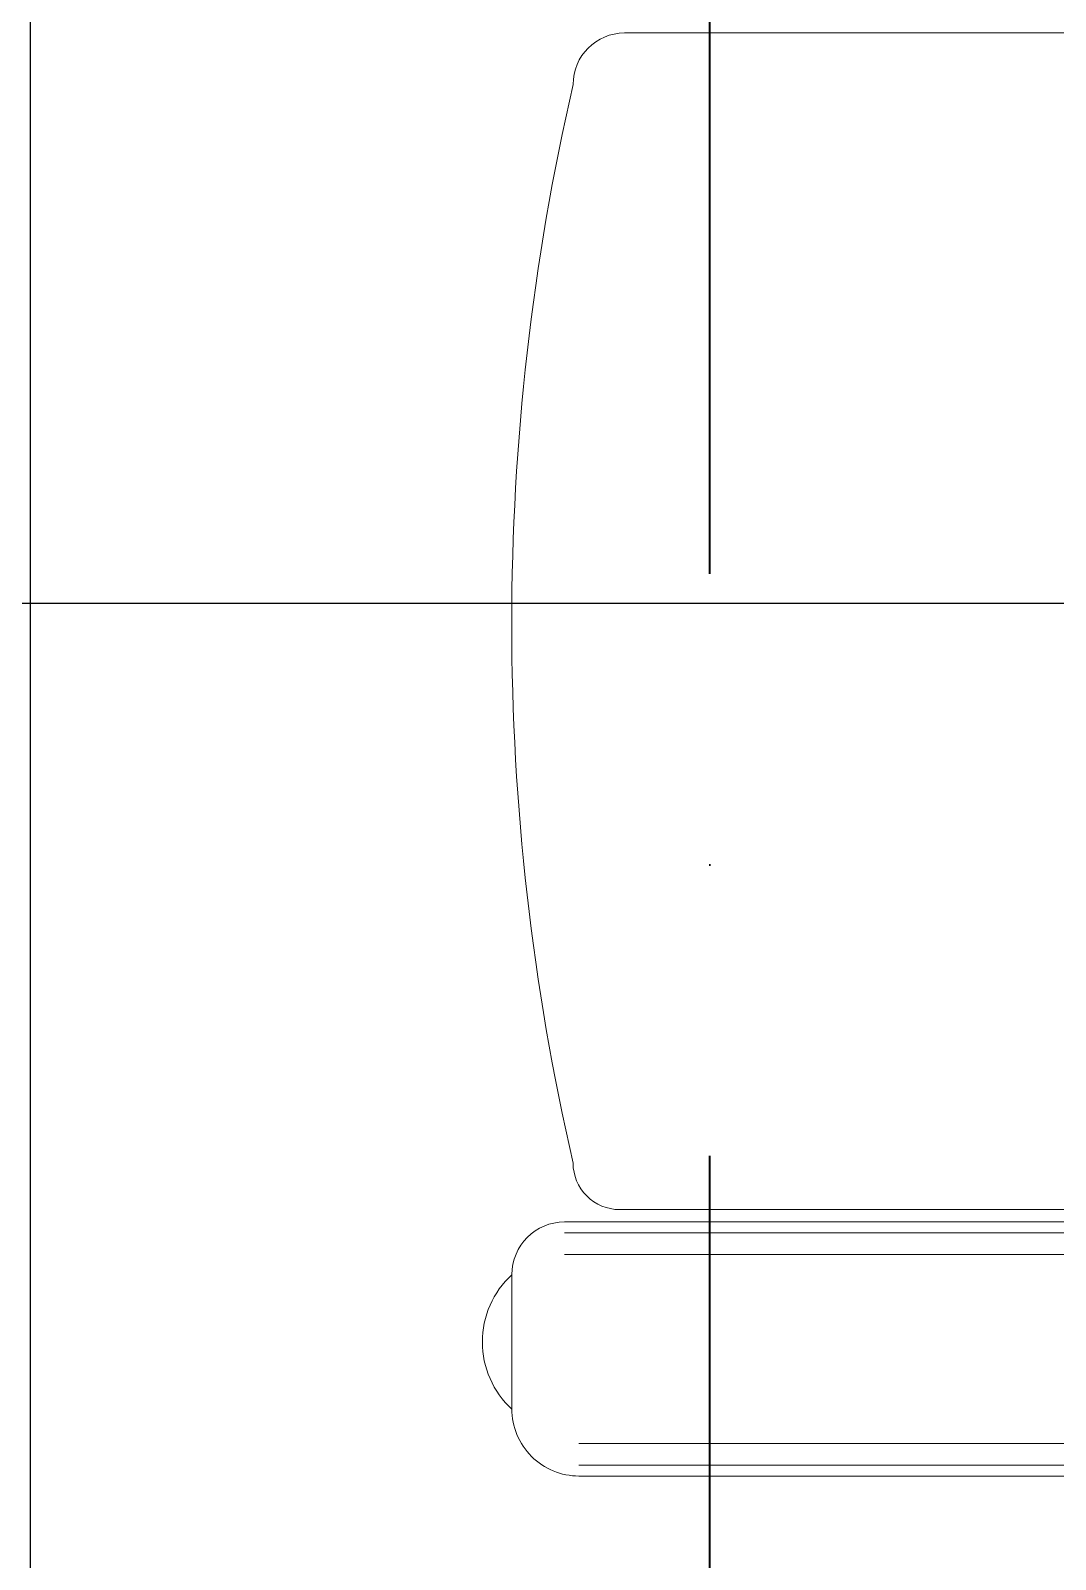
# Model space of a CAD drawing. Header units: inches. Extents: x -12418 to 183584, y -29325 to 19878.
# Drawn here: x 14400 to 14959, y 678 to 1512 of the extents above; entities that cross this region are included whole.
import ezdxf

# ---------------------------------------------------------------- set-up
doc = ezdxf.new("R2010")
doc.units = ezdxf.units.IN
doc.header["$LTSCALE"] = 25
doc.header["$MEASUREMENT"] = 0
doc.linetypes.add('DASHDOT', pattern=[25.4, 12.7, -6.35, 0, -6.35])
doc.layers.add('00-Ground Floor$0$False Ceiling', color=251, linetype='Continuous')
doc.layers.add('00-Ground Floor$0$LOADING', color=253, linetype='Continuous', lineweight=5)
doc.layers.add('E-LITE-CLNG-CNDT', color=6, linetype='DASHDOT', lineweight=35)

# ---------------------------------------------------------------- blocks, each defined once
blk = doc.blocks.new('00-Ground Floor$0$GF21008-P')
at = {"layer": '00-Ground Floor$0$LOADING'}
for p, q in [((0.02235, -0.20585), (0.02235, -0.73852)), ((0.67107, -0.77123), (0.67107, -0.21699)), ((0.67698, -0.77123), (0.67698, -0.21699)), ((0.6888, -0.77123), (0.6888, -0.21699)), ((0.79197, -0.76339), (0.79197, -0.21699)), ((0.80379, -0.76339), (0.80379, -0.21699)), ((0.8097, -0.76339), (0.8097, -0.21699)), ((0.66431, -0.74126), (0.66431, -0.23119)), ((0.69984, -0.8), (0.77309, -0.8))]:
    blk.add_line(p, q, dxfattribs=at)
for centre, radius, start, end in [((0.05042, -0.73852), 0.02807, 180, 270), ((0.63897, -0.74126), 0.02534, 270, 0), ((0.3447, 0.51055), 1.31061, 257.02456, 282.97544), ((0.77309, -0.76339), 0.03661, 270, 0), ((0.69984, -0.77123), 0.02877, 180, 270), ((0.73653, -0.7662), 0.04989, 222.64618, 317.35382)]:
    blk.add_arc(centre, radius, start, end, dxfattribs=at)
blk = doc.blocks.new('00-Ground Floor$0$A$Ce9e1c4c3')
at = {"layer": '00-Ground Floor$0$False Ceiling', "color": 254, "linetype": 'Continuous'}
for p, q in [((-85600, -847.43), (-85600, 2532.57)), ((-87636.7, 1200), (-84482.07, 1200))]:
    blk.add_line(p, q, dxfattribs=at)
blk = doc.blocks.new('00-Ground Floor')
at = {"layer": '00-Ground Floor$0$False Ceiling', "color": 254}
blk.add_blockref('00-Ground Floor$0$A$Ce9e1c4c3', (100000, 0), dxfattribs=at)
at = {"layer": '00-Ground Floor$0$LOADING', "xscale": 1000, "yscale": 1000, "zscale": 1000, "rotation": 269.9999999999998}
blk.add_blockref('00-Ground Floor$0$GF21008-P', (15462.5, 1533.49), dxfattribs=at)

msp = doc.modelspace()

# ---------------------------------------------------------------- linework, layer by layer
at = {"layer": 'E-LITE-CLNG-CNDT'}
msp.add_lwpolyline([(14400, -129.15), (14695.43, -129.15, 0.414214), (14770.43, -54.15), (14770.43, 3207.57)], format="xyb", dxfattribs=at)

# ---------------------------------------------------------------- block references
at = {"layer": 'E-LITE-CLNG-CNDT', "color": 1}
msp.add_blockref('00-Ground Floor', (0, 0), dxfattribs=at)

doc.saveas('drawing.dxf')
